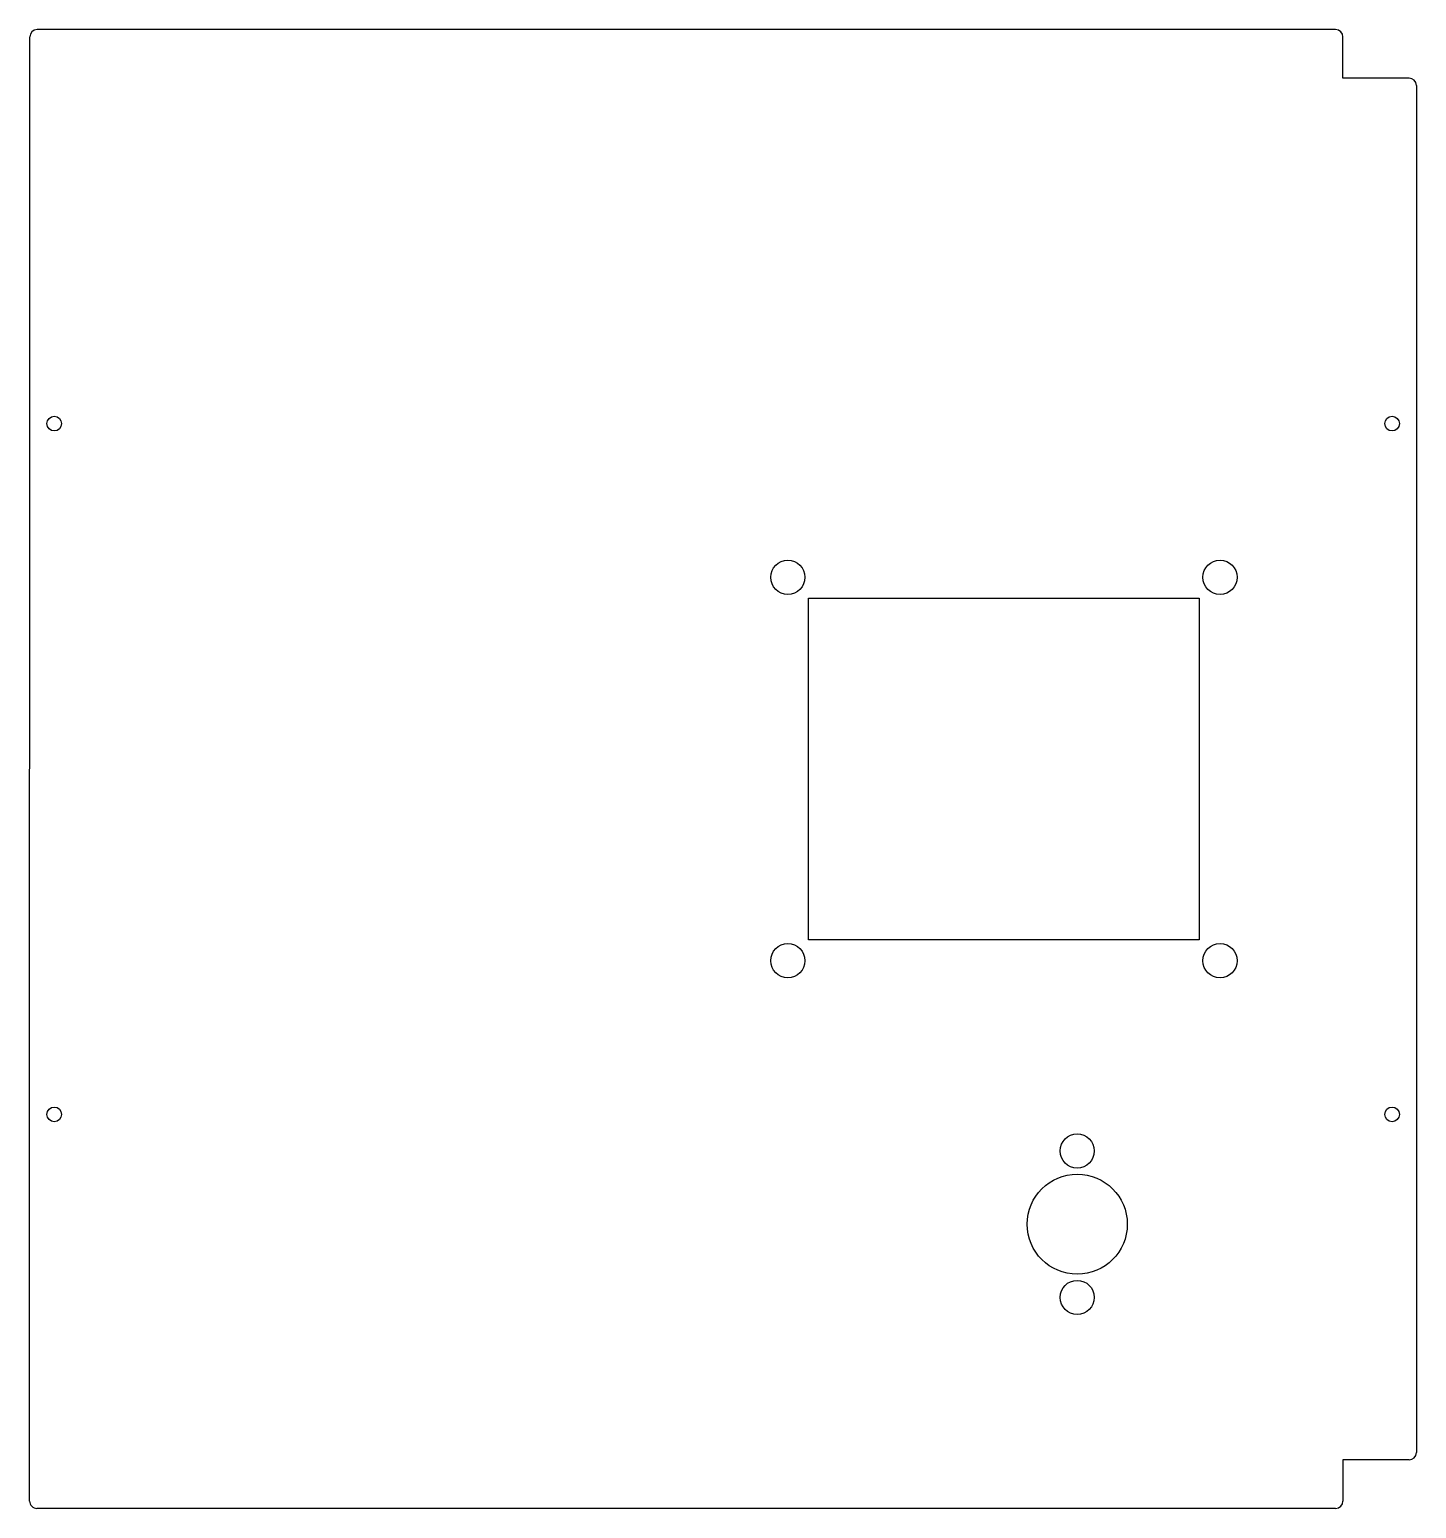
# Model space of a CAD drawing. Header units: millimetres. Extents: x -294 to -10, y -151 to 151.
import ezdxf

# ---------------------------------------------------------------- set-up
doc = ezdxf.new("R2010")
doc.units = ezdxf.units.MM

msp = doc.modelspace()

# ---------------------------------------------------------------- linework, layer by layer
at = {"color": 7, "linetype": 'Continuous', "lineweight": 25}
for p, q in [((-294, -149.9), (-293.95, 149.9)), ((-26.6, 151.4), (-292.45, 151.4)), ((-25.1, 141.45), (-25.1, 149.9)), ((-11.55, 141.45), (-25.1, 141.45)), ((-10.05, 139.95), (-10.05, -139.95)), ((-134.5, 35), (-54.5, 35)), ((-134.5, -35), (-134.5, 35)), ((-54.5, 35), (-54.5, -35)), ((-54.5, -35), (-134.5, -35)), ((-25.1, -141.45), (-25.1, -149.9)), ((-11.55, -141.45), (-25.1, -141.45)), ((-26.6, -151.4), (-292.5, -151.4))]:
    msp.add_line(p, q, dxfattribs=at)
for centre, radius in [((-288.95, 70.72), 1.5), ((-15.03, 70.72), 1.5), ((-138.75, 39.25), 3.5), ((-50.25, 39.25), 3.5), ((-138.75, -39.25), 3.5), ((-50.25, -39.25), 3.5), ((-288.95, -70.72), 1.5), ((-15.03, -70.72), 1.5), ((-79.5, -78.2), 3.5), ((-79.5, -93.2), 10.25), ((-79.5, -108.2), 3.5)]:
    msp.add_circle(centre, radius, dxfattribs=at)
for centre, start, end in [((-292.45, 149.9), 90, 179.9907), ((-26.6, 149.9), 0, 90), ((-11.55, 139.95), 0, 90), ((-11.55, -139.95), 270, 0), ((-292.5, -149.9), 179.9907, 270), ((-26.6, -149.9), 270, 0)]:
    msp.add_arc(centre, 1.5, start, end, dxfattribs=at)

doc.saveas('drawing.dxf')
